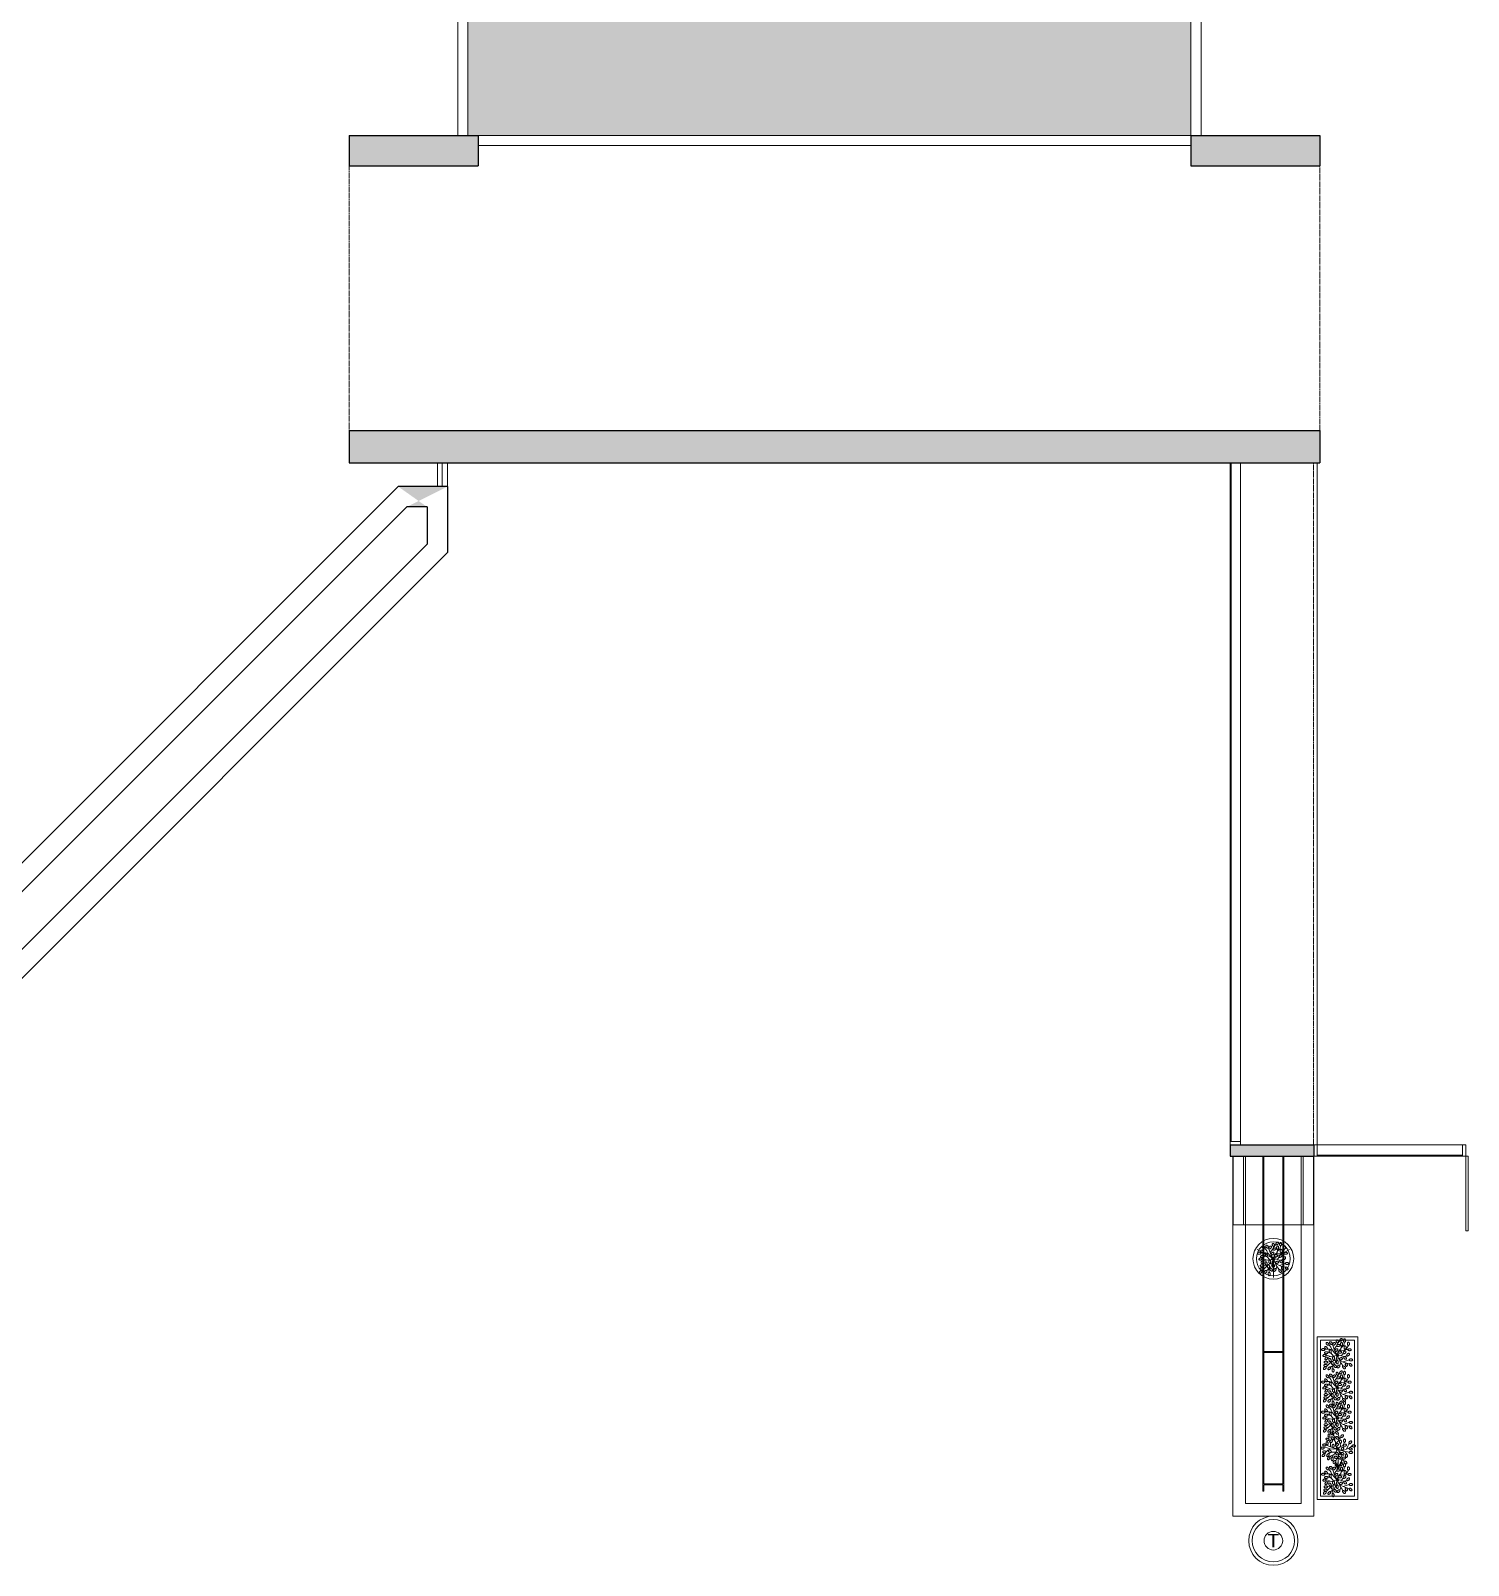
# Model space of a CAD drawing. Header units: inches. Extents: x -68 to 10561, y -2 to 2943.
# Drawn here: x 2926 to 3773, y 282 to 1186 of the extents above; entities that cross this region are included whole.
import ezdxf
from ezdxf.enums import TextEntityAlignment as Align

# ---------------------------------------------------------------- set-up
doc = ezdxf.new("R2010")
doc.units = ezdxf.units.IN
doc.header["$MEASUREMENT"] = 0
doc.linetypes.add('DASHED', pattern=[0.75, 0.5, -0.25])
doc.linetypes.add('HIDDEN', pattern=[0.375, 0.25, -0.125])
doc.layers.get('0').update_dxf_attribs({"linetype": 'CONTINUOUS', "lineweight": 5})
for name, color, linetype, lineweight in [('1_A-CLNG-SUSP', 15, 'DASHED', 5), ('1_A-DOOR-SWNG', 124, 'CONTINUOUS', 5), ('1_A-FLOR-HRAL', 35, 'CONTINUOUS', 5), ('1_A-FLOR-LEVL', 8, 'CONTINUOUS', 5), ('1_A-FLOR-OPEN', 253, 'CONTINUOUS', 5), ('1_A-GLAZ-FULL', 123, 'CONTINUOUS', 5), ('1_A-WALL-FULL', 7, 'CONTINUOUS', 25), ('1_A-WALL-HTCH', 8, 'HIDDEN', 5), ('1_A-WALL-PRHT', 8, 'CONTINUOUS', 5), ('1_L-SITE-FURN', 35, 'CONTINUOUS', 5), ('1_L-SITE-PLNT', 3, 'CONTINUOUS', 5), ('1_S-METL', 160, 'CONTINUOUS', 5)]:
    doc.layers.add(name, color=color, linetype=linetype, lineweight=lineweight)
doc.styles.get("Standard").update_dxf_attribs({"font": 'swissl.ttf', "height": 36})

# ---------------------------------------------------------------- blocks, each defined once
blk = doc.blocks.new('F_IB_TRASHB29')
for radius in [14.5, 12.5, 5.5]:
    blk.add_circle((0, 0), radius)
at = {"linetype": 'Continuous', "flags": 8}
blk.add_attdef('T', text='', height=8, dxfattribs=at).set_placement((0, 0), align=Align.MIDDLE_CENTER)
blk = doc.blocks.new('plnt1')
at = {"linetype": 'Continuous'}
for p, q in [((2.3, 21.1), (-1.1, 20.7)), ((1.5, 22.6), (0.4, 23.7)), ((1, 28.7), (0.6, 29.1)), ((3.9, 25.5), (1, 28.7)), ((3.4, 19.5), (1.5, 22.6)), ((7.3, 17.6), (3.4, 19.5)), ((7.4, 22.3), (3.9, 25.5)), ((6.5, 27), (6.6, 27.5)), ((7.2, 23.6), (6.5, 27)), ((8.1, 20.5), (7.2, 23.6)), ((8.9, 17.2), (8.1, 20.5)), ((13.1, 24), (12.1, 27)), ((12.8, 22.8), (14.2, 26.6)), ((13.5, 19.2), (12.8, 22.8)), ((13.4, 19.9), (17.3, 23.4)), ((14.9, 15.6), (13.5, 19.2)), ((14.2, 26.6), (14.7, 29.7)), ((14.7, 15.6), (17.6, 18.9)), ((17.3, 23.4), (17.8, 26.5)), ((17.6, 18.9), (20.8, 21.6)), ((17.8, 17.8), (20.9, 19.2)), ((18.3, 26.1), (18.1, 26.2)), ((20.7, 21.6), (24.1, 23.3)), ((20.8, 21.6), (21.7, 24.7)), ((20.9, 19.2), (24.1, 20.2)), ((21.7, 27.8), (21.3, 30.3)), ((21.7, 24.7), (21.7, 27.8)), ((22.2, 19.3), (25.4, 16.5)), ((24.1, 23.3), (27.3, 25.6)), ((24.1, 20.2), (28, 21.6)), ((0.4, 15.6), (0.4, 15.7)), ((3.6, 9.9), (1.5, 9)), ((5.7, 11.5), (2.5, 12.5)), ((6.8, 12.2), (3.6, 9.9)), ((5.2, 4.8), (4.6, 1.5)), ((6.6, 8.6), (5.2, 4.8)), ((8.4, 12.1), (6.6, 8.6)), ((6.7, 8.6), (7.9, 5)), ((10, 13.6), (6.8, 12.2)), ((11.6, 16.5), (7.3, 17.6)), ((7.9, 5), (9.2, 1.5)), ((11.5, 16.3), (8.3, 15.9)), ((11.5, 14.6), (8.4, 12.1)), ((14.7, 15.3), (11.5, 14.6)), ((14.7, 15.4), (11.6, 16.5)), ((14.1, 11.8), (12.6, 7.7)), ((12.6, 7.7), (14.1, 4.5)), ((13.9, 11), (17.1, 8.4)), ((14.6, 15.6), (14.1, 11.8)), ((14.6, 15.4), (17.8, 17.8)), ((14.6, 15.7), (19.1, 14.5)), ((19.1, 14.5), (20.5, 11.2)), ((19.3, 14.3), (22.2, 11.3)), ((20.5, 11.2), (20.3, 8)), ((20.3, 8), (22.8, 4.4)), ((21.4, 6.3), (21.2, 3.2)), ((22.2, 11.3), (26.1, 10.6)), ((22.8, 4.4), (26.1, 2.6)), ((23.5, 10.9), (26.4, 7.8)), ((25.4, 16.5), (29, 15.3)), ((26.4, 7.8), (30.3, 7.1)), ((29, 15.3), (31.5, 12.8))]:
    blk.add_line(p, q, dxfattribs=at)
for points in [[(-3.2, 19.4, 0.060301), (-2.4, 19.6, 0.073744), (-1.8, 19.9, 0.10686), (-1.3, 20.3, 0.153596), (-1.2, 20.7, 0.153596), (-1.4, 21.1, 0.10686), (-1.8, 21.5, 0.073744), (-2.5, 21.8, 0.060301), (-3.3, 21.8, 0.060301), (-4.1, 21.7, 0.073744), (-4.7, 21.4, 0.10686), (-5.1, 21, 0.153596), (-5.3, 20.6, 0.153596), (-5.1, 20.1, 0.10686), (-4.6, 19.7, 0.073744), (-4, 19.5, 0.060301)], [(-1.7, 24.2, 0.060301), (-1, 23.7, 0.073744), (-0.4, 23.4, 0.10686), (0.2, 23.4, 0.153596), (0.6, 23.6, 0.153596), (0.8, 24, 0.10686), (0.8, 24.6, 0.073744), (0.5, 25.2, 0.060301), (0, 25.9, 0.060301), (-0.6, 26.4, 0.073744), (-1.2, 26.7, 0.10686), (-1.9, 26.7, 0.153596), (-2.3, 26.5, 0.153596), (-2.5, 26.1, 0.10686), (-2.4, 25.5, 0.073744), (-2.2, 24.8, 0.060301)], [(-1.5, 29.6, 0.060301), (-0.9, 29.1, 0.073744), (-0.3, 28.8, 0.10686), (0.4, 28.8, 0.153596), (0.7, 29, 0.153596), (1, 29.4, 0.10686), (0.9, 30, 0.073744), (0.7, 30.6, 0.060301), (0.2, 31.3, 0.060301), (-0.5, 31.8, 0.073744), (-1.1, 32, 0.10686), (-1.7, 32, 0.153596), (-2.1, 31.8, 0.153596), (-2.3, 31.5, 0.10686), (-2.3, 30.8, 0.073744), (-2, 30.2, 0.060301)], [(0.9, 19.1, 0.060301), (0.4, 18.4, 0.073744), (0.1, 17.8, 0.10686), (0.1, 17.2, 0.153596), (0.3, 16.8, 0.153596), (0.7, 16.6, 0.10686), (1.3, 16.6, 0.073744), (2, 16.9, 0.060301), (2.6, 17.4, 0.060301), (3.1, 18, 0.073744), (3.4, 18.6, 0.10686), (3.4, 19.3, 0.153596), (3.2, 19.7, 0.153596), (2.8, 19.9, 0.10686), (2.2, 19.8, 0.073744), (1.6, 19.6, 0.060301)], [(3.8, 29.3, 0.060301), (3.8, 30.1, 0.073744), (3.6, 30.7, 0.10686), (3.3, 31.2, 0.153596), (2.9, 31.4, 0.153596), (2.4, 31.4, 0.10686), (2, 31, 0.073744), (1.6, 30.4, 0.060301), (1.4, 29.6, 0.060301), (1.4, 28.8, 0.073744), (1.6, 28.1, 0.10686), (1.9, 27.6, 0.153596), (2.3, 27.4, 0.153596), (2.8, 27.5, 0.10686), (3.3, 27.9, 0.073744), (3.6, 28.5, 0.060301)], [(5.6, 20.3, 0.060301), (6.4, 20.4, 0.073744), (7, 20.7, 0.10686), (7.5, 21.1, 0.153596), (7.6, 21.5, 0.153596), (7.5, 21.9, 0.10686), (7, 22.3, 0.073744), (6.4, 22.6, 0.060301), (5.6, 22.7, 0.060301), (4.8, 22.6, 0.073744), (4.2, 22.3, 0.10686), (3.7, 21.9, 0.153596), (3.6, 21.5, 0.153596), (3.7, 21.1, 0.10686), (4.2, 20.7, 0.073744), (4.8, 20.4, 0.060301)], [(5.2, 29.2, 0.060301), (5.3, 28.4, 0.073744), (5.5, 27.7, 0.10686), (6, 27.3, 0.153596), (6.4, 27.2, 0.153596), (6.8, 27.3, 0.10686), (7.2, 27.7, 0.073744), (7.5, 28.4, 0.060301), (7.6, 29.2, 0.060301), (7.5, 30, 0.073744), (7.2, 30.6, 0.10686), (6.8, 31.1, 0.153596), (6.4, 31.2, 0.153596), (6, 31.1, 0.10686), (5.5, 30.6, 0.073744), (5.3, 30, 0.060301)], [(9.5, 23.1, 0.060301), (10.2, 23.5, 0.073744), (10.7, 23.9, 0.10686), (10.9, 24.5, 0.153596), (10.9, 25, 0.153596), (10.6, 25.3, 0.10686), (10, 25.5, 0.073744), (9.3, 25.5, 0.060301), (8.6, 25.3, 0.060301), (7.8, 24.8, 0.073744), (7.4, 24.4, 0.10686), (7.1, 23.8, 0.153596), (7.2, 23.4, 0.153596), (7.5, 23, 0.10686), (8.1, 22.8, 0.073744), (8.7, 22.8, 0.060301)], [(11.2, 18.8, 0.060301), (12, 18.9, 0.073744), (12.6, 19.1, 0.10686), (13, 19.6, 0.153596), (13.2, 20, 0.153596), (13, 20.4, 0.10686), (12.6, 20.8, 0.073744), (12, 21.1, 0.060301), (11.1, 21.2, 0.060301), (10.3, 21.1, 0.073744), (9.7, 20.8, 0.10686), (9.3, 20.4, 0.153596), (9.1, 19.9, 0.153596), (9.3, 19.5, 0.10686), (9.7, 19.1, 0.073744), (10.4, 18.9, 0.060301)], [(10, 27.7, 0.060301), (10.6, 27.2, 0.073744), (11.2, 26.9, 0.10686), (11.9, 26.9, 0.153596), (12.2, 27.1, 0.153596), (12.5, 27.5, 0.10686), (12.4, 28.1, 0.073744), (12.2, 28.7, 0.060301), (11.7, 29.4, 0.060301), (11, 29.9, 0.073744), (10.4, 30.1, 0.10686), (9.8, 30.2, 0.153596), (9.4, 30, 0.153596), (9.2, 29.6, 0.10686), (9.2, 28.9, 0.073744), (9.5, 28.3, 0.060301)], [(13.2, 30.3, 0.060301), (13.6, 29.6, 0.073744), (14, 29.1, 0.10686), (14.6, 28.8, 0.153596), (15, 28.8, 0.153596), (15.4, 29, 0.10686), (15.6, 29.6, 0.073744), (15.7, 30.3, 0.060301), (15.5, 31.1, 0.060301), (15.2, 31.8, 0.073744), (14.7, 32.3, 0.10686), (14.2, 32.6, 0.153596), (13.7, 32.6, 0.153596), (13.4, 32.3, 0.10686), (13.1, 31.8, 0.073744), (13.1, 31.1, 0.060301)], [(16.3, 28.6, 0.060301), (16.5, 27.8, 0.073744), (16.8, 27.2, 0.10686), (17.3, 26.7, 0.153596), (17.7, 26.6, 0.153596), (18.1, 26.8, 0.10686), (18.5, 27.3, 0.073744), (18.7, 27.9, 0.060301), (18.7, 28.8, 0.060301), (18.5, 29.6, 0.073744), (18.2, 30.2, 0.10686), (17.8, 30.6, 0.153596), (17.3, 30.7, 0.153596), (16.9, 30.5, 0.10686), (16.5, 30, 0.073744), (16.3, 29.4, 0.060301)], [(18.9, 25.1, 0.060301), (18.2, 24.8, 0.073744), (17.6, 24.4, 0.10686), (17.2, 23.9, 0.153596), (17.2, 23.5, 0.153596), (17.4, 23.1, 0.10686), (18, 22.8, 0.073744), (18.6, 22.7, 0.060301), (19.4, 22.7, 0.060301), (20.2, 23, 0.073744), (20.8, 23.4, 0.10686), (21.1, 23.9, 0.153596), (21.2, 24.3, 0.153596), (20.9, 24.7, 0.10686), (20.4, 25, 0.073744), (19.7, 25.2, 0.060301)], [(19.8, 15.9, 0.060301), (20.5, 15.4, 0.073744), (21.1, 15.1, 0.10686), (21.7, 15.1, 0.153596), (22.1, 15.3, 0.153596), (22.3, 15.7, 0.10686), (22.3, 16.3, 0.073744), (22, 16.9, 0.060301), (21.5, 17.6, 0.060301), (20.9, 18.1, 0.073744), (20.3, 18.3, 0.10686), (19.6, 18.4, 0.153596), (19.2, 18.2, 0.153596), (19, 17.8, 0.10686), (19.1, 17.1, 0.073744), (19.3, 16.5, 0.060301)], [(20, 32.4, 0.060301), (20.1, 31.5, 0.073744), (20.3, 30.9, 0.10686), (20.8, 30.5, 0.153596), (21.2, 30.3, 0.153596), (21.6, 30.5, 0.10686), (22, 30.9, 0.073744), (22.3, 31.5, 0.060301), (22.4, 32.4, 0.060301), (22.3, 33.2, 0.073744), (22, 33.8, 0.10686), (21.6, 34.2, 0.153596), (21.2, 34.4, 0.153596), (20.8, 34.2, 0.10686), (20.3, 33.8, 0.073744), (20.1, 33.2, 0.060301)], [(22.4, 29.8, 0.060301), (21.9, 29.1, 0.073744), (21.6, 28.5, 0.10686), (21.6, 27.9, 0.153596), (21.8, 27.5, 0.153596), (22.2, 27.3, 0.10686), (22.8, 27.3, 0.073744), (23.5, 27.6, 0.060301), (24.1, 28.1, 0.060301), (24.6, 28.7, 0.073744), (24.9, 29.3, 0.10686), (24.9, 29.9, 0.153596), (24.7, 30.3, 0.153596), (24.3, 30.5, 0.10686), (23.7, 30.5, 0.073744), (23.1, 30.3, 0.060301)], [(27.1, 28, 0.060301), (26.6, 27.3, 0.073744), (26.3, 26.7, 0.10686), (26.3, 26.1, 0.153596), (26.5, 25.7, 0.153596), (26.9, 25.5, 0.10686), (27.5, 25.5, 0.073744), (28.2, 25.8, 0.060301), (28.8, 26.3, 0.060301), (29.3, 26.9, 0.073744), (29.6, 27.5, 0.10686), (29.6, 28.2, 0.153596), (29.4, 28.6, 0.153596), (29, 28.8, 0.10686), (28.4, 28.8, 0.073744), (27.8, 28.5, 0.060301)], [(27.1, 18.6, 0.060301), (27.8, 18.1, 0.073744), (28.4, 17.8, 0.10686), (29, 17.8, 0.153596), (29.4, 18, 0.153596), (29.6, 18.4, 0.10686), (29.6, 19, 0.073744), (29.3, 19.6, 0.060301), (28.8, 20.3, 0.060301), (28.2, 20.8, 0.073744), (27.6, 21, 0.10686), (26.9, 21.1, 0.153596), (26.5, 20.9, 0.153596), (26.3, 20.5, 0.10686), (26.4, 19.8, 0.073744), (26.6, 19.2, 0.060301)], [(28, 23.9, 0.060301), (27.5, 23.3, 0.073744), (27.2, 22.6, 0.10686), (27.2, 22, 0.153596), (27.4, 21.6, 0.153596), (27.8, 21.4, 0.10686), (28.4, 21.4, 0.073744), (29.1, 21.7, 0.060301), (29.7, 22.2, 0.060301), (30.2, 22.8, 0.073744), (30.5, 23.5, 0.10686), (30.5, 24.1, 0.153596), (30.3, 24.5, 0.153596), (29.9, 24.7, 0.10686), (29.3, 24.7, 0.073744), (28.7, 24.4, 0.060301)], [(-0.6, 8.5, 0.060301), (-1.1, 7.9, 0.073744), (-1.4, 7.2, 0.10686), (-1.4, 6.6, 0.153596), (-1.2, 6.2, 0.153596), (-0.8, 6, 0.10686), (-0.2, 6, 0.073744), (0.5, 6.3, 0.060301), (1.1, 6.8, 0.060301), (1.6, 7.5, 0.073744), (1.9, 8.1, 0.10686), (1.9, 8.7, 0.153596), (1.7, 9.1, 0.153596), (1.3, 9.3, 0.10686), (0.7, 9.3, 0.073744), (0.1, 9, 0.060301)], [(0.5, 13.3, 0.060301), (1.2, 12.8, 0.073744), (1.8, 12.6, 0.10686), (2.4, 12.5, 0.153596), (2.8, 12.7, 0.153596), (3, 13.1, 0.10686), (3, 13.8, 0.073744), (2.7, 14.4, 0.060301), (2.2, 15, 0.060301), (1.6, 15.5, 0.073744), (1, 15.8, 0.10686), (0.3, 15.8, 0.153596), (-0.1, 15.6, 0.153596), (-0.3, 15.2, 0.10686), (-0.2, 14.6, 0.073744), (0, 14, 0.060301)], [(3.8, 3.8, 0.060301), (4.5, 4.1, 0.073744), (5.1, 4.5, 0.10686), (5.4, 5, 0.153596), (5.4, 5.5, 0.153596), (5.2, 5.8, 0.10686), (4.6, 6.1, 0.073744), (3.9, 6.2, 0.060301), (3.1, 6.1, 0.060301), (2.4, 5.8, 0.073744), (1.8, 5.4, 0.10686), (1.5, 4.8, 0.153596), (1.5, 4.4, 0.153596), (1.7, 4, 0.10686), (2.3, 3.7, 0.073744), (3, 3.7, 0.060301)], [(2.4, 0.8, 0.060301), (1.9, 0.1, 0.073744), (1.6, -0.5, 0.10686), (1.6, -1.1, 0.153596), (1.8, -1.5, 0.153596), (2.2, -1.7, 0.10686), (2.8, -1.7, 0.073744), (3.5, -1.4, 0.060301), (4.1, -0.9, 0.060301), (4.6, -0.3, 0.073744), (4.9, 0.3, 0.10686), (4.9, 0.9, 0.153596), (4.7, 1.3, 0.153596), (4.3, 1.5, 0.10686), (3.7, 1.5, 0.073744), (3.1, 1.3, 0.060301)], [(6.4, 14.4, 0.060301), (7.2, 14.5, 0.073744), (7.8, 14.8, 0.10686), (8.2, 15.2, 0.153596), (8.4, 15.6, 0.153596), (8.2, 16.1, 0.10686), (7.8, 16.5, 0.073744), (7.2, 16.7, 0.060301), (6.4, 16.8, 0.060301), (5.5, 16.7, 0.073744), (4.9, 16.5, 0.10686), (4.5, 16.1, 0.153596), (4.3, 15.6, 0.153596), (4.5, 15.2, 0.10686), (4.9, 14.8, 0.073744), (5.5, 14.5, 0.060301)], [(7.9, -0.4, 0.060301), (8, -1.2, 0.073744), (8.2, -1.9, 0.10686), (8.7, -2.3, 0.153596), (9.1, -2.5, 0.153596), (9.5, -2.3, 0.10686), (9.9, -1.9, 0.073744), (10.2, -1.2, 0.060301), (10.3, -0.4, 0.060301), (10.2, 0.4, 0.073744), (9.9, 1, 0.10686), (9.5, 1.5, 0.153596), (9.1, 1.6, 0.153596), (8.7, 1.5, 0.10686), (8.2, 1, 0.073744), (8, 0.4, 0.060301)], [(9.3, 11, 0.060301), (9.6, 10.3, 0.073744), (10, 9.8, 0.10686), (10.6, 9.4, 0.153596), (11, 9.4, 0.153596), (11.4, 9.6, 0.10686), (11.7, 10.2, 0.073744), (11.8, 10.9, 0.060301), (11.6, 11.7, 0.060301), (11.3, 12.4, 0.073744), (10.9, 13, 0.10686), (10.4, 13.3, 0.153596), (9.9, 13.3, 0.153596), (9.6, 13.1, 0.10686), (9.3, 12.5, 0.073744), (9.2, 11.9, 0.060301)], [(10.6, 7.3, 0.060301), (10.1, 6.6, 0.073744), (9.8, 6, 0.10686), (9.8, 5.4, 0.153596), (10, 5, 0.153596), (10.4, 4.8, 0.10686), (11, 4.8, 0.073744), (11.6, 5.1, 0.060301), (12.3, 5.6, 0.060301), (12.8, 6.2, 0.073744), (13, 6.9, 0.10686), (13, 7.5, 0.153596), (12.8, 7.9, 0.153596), (12.4, 8.1, 0.10686), (11.8, 8.1, 0.073744), (11.2, 7.8, 0.060301)], [(14.4, 2, 0.060301), (15.1, 1.5, 0.073744), (15.7, 1.3, 0.10686), (16.3, 1.2, 0.153596), (16.7, 1.4, 0.153596), (16.9, 1.8, 0.10686), (16.9, 2.5, 0.073744), (16.6, 3.1, 0.060301), (16.1, 3.7, 0.060301), (15.5, 4.2, 0.073744), (14.9, 4.5, 0.10686), (14.2, 4.5, 0.153596), (13.8, 4.3, 0.153596), (13.6, 3.9, 0.10686), (13.7, 3.3, 0.073744), (13.9, 2.7, 0.060301)], [(17.1, 6.2, 0.060301), (17.8, 5.7, 0.073744), (18.4, 5.5, 0.10686), (19, 5.5, 0.153596), (19.4, 5.7, 0.153596), (19.6, 6, 0.10686), (19.6, 6.7, 0.073744), (19.3, 7.3, 0.060301), (18.8, 7.9, 0.060301), (18.2, 8.4, 0.073744), (17.6, 8.7, 0.10686), (16.9, 8.7, 0.153596), (16.5, 8.5, 0.153596), (16.3, 8.1, 0.10686), (16.4, 7.5, 0.073744), (16.6, 6.9, 0.060301)], [(17, 12.6, 0.060301), (17.1, 11.8, 0.073744), (17.3, 11.2, 0.10686), (17.7, 10.7, 0.153596), (18.2, 10.6, 0.153596), (18.6, 10.7, 0.10686), (19, 11.1, 0.073744), (19.3, 11.8, 0.060301), (19.4, 12.6, 0.060301), (19.3, 13.4, 0.073744), (19.1, 14, 0.10686), (18.7, 14.5, 0.153596), (18.2, 14.6, 0.153596), (17.8, 14.5, 0.10686), (17.4, 14, 0.073744), (17.1, 13.4, 0.060301)], [(19.9, 1.1, 0.060301), (20, 0.3, 0.073744), (20.2, -0.3, 0.10686), (20.7, -0.8, 0.153596), (21.1, -0.9, 0.153596), (21.5, -0.8, 0.10686), (21.9, -0.3, 0.073744), (22.2, 0.3, 0.060301), (22.3, 1.1, 0.060301), (22.2, 1.9, 0.073744), (21.9, 2.5, 0.10686), (21.5, 3, 0.153596), (21.1, 3.1, 0.153596), (20.7, 3, 0.10686), (20.2, 2.5, 0.073744), (20, 1.9, 0.060301)], [(23.8, 5.2, 0.060301), (24.6, 5.3, 0.073744), (25.2, 5.6, 0.10686), (25.6, 6, 0.153596), (25.8, 6.4, 0.153596), (25.6, 6.8, 0.10686), (25.2, 7.3, 0.073744), (24.6, 7.5, 0.060301), (23.8, 7.6, 0.060301), (22.9, 7.5, 0.073744), (22.3, 7.3, 0.10686), (21.9, 6.8, 0.153596), (21.7, 6.4, 0.153596), (21.9, 6, 0.10686), (22.3, 5.6, 0.073744), (22.9, 5.3, 0.060301)], [(27.3, 14.5, 0.060301), (27.1, 15.3, 0.073744), (26.7, 15.9, 0.10686), (26.2, 16.2, 0.153596), (25.7, 16.3, 0.153596), (25.3, 16, 0.10686), (25, 15.5, 0.073744), (24.9, 14.8, 0.060301), (25, 14, 0.060301), (25.2, 13.3, 0.073744), (25.6, 12.7, 0.10686), (26.1, 12.3, 0.153596), (26.6, 12.3, 0.153596), (26.9, 12.5, 0.10686), (27.3, 13.1, 0.073744), (27.4, 13.7, 0.060301)], [(27.7, 9.4, 0.060301), (28.5, 9.5, 0.073744), (29.1, 9.8, 0.10686), (29.6, 10.2, 0.153596), (29.7, 10.6, 0.153596), (29.6, 11.1, 0.10686), (29.1, 11.5, 0.073744), (28.5, 11.7, 0.060301), (27.7, 11.8, 0.060301), (26.9, 11.7, 0.073744), (26.3, 11.5, 0.10686), (25.8, 11.1, 0.153596), (25.7, 10.6, 0.153596), (25.8, 10.2, 0.10686), (26.3, 9.8, 0.073744), (26.9, 9.5, 0.060301)], [(28.1, 1.3, 0.060301), (28.9, 1.4, 0.073744), (29.5, 1.7, 0.10686), (29.9, 2.1, 0.153596), (30.1, 2.5, 0.153596), (29.9, 2.9, 0.10686), (29.5, 3.4, 0.073744), (28.9, 3.6, 0.060301), (28.1, 3.7, 0.060301), (27.2, 3.6, 0.073744), (26.6, 3.4, 0.10686), (26.2, 2.9, 0.153596), (26, 2.5, 0.153596), (26.2, 2.1, 0.10686), (26.6, 1.7, 0.073744), (27.2, 1.4, 0.060301)], [(30.4, 16.7, 0.060301), (29.7, 16.3, 0.073744), (29.2, 15.8, 0.10686), (29, 15.3, 0.153596), (29, 14.8, 0.153596), (29.3, 14.5, 0.10686), (29.8, 14.3, 0.073744), (30.5, 14.3, 0.060301), (31.3, 14.5, 0.060301), (32, 14.8, 0.073744), (32.5, 15.3, 0.10686), (32.8, 15.9, 0.153596), (32.8, 16.3, 0.153596), (32.5, 16.7, 0.10686), (31.9, 16.9, 0.073744), (31.2, 16.9, 0.060301)], [(31.9, 6, 0.060301), (32.7, 6, 0.073744), (33.3, 6.3, 0.10686), (33.8, 6.7, 0.153596), (33.9, 7.2, 0.153596), (33.8, 7.6, 0.10686), (33.3, 8, 0.073744), (32.7, 8.3, 0.060301), (31.9, 8.4, 0.060301), (31.1, 8.3, 0.073744), (30.5, 8, 0.10686), (30, 7.6, 0.153596), (29.9, 7.2, 0.153596), (30, 6.7, 0.10686), (30.5, 6.3, 0.073744), (31.1, 6, 0.060301)], [(31.8, 10.5, 0.060301), (32.5, 9.9, 0.073744), (33.1, 9.7, 0.10686), (33.7, 9.7, 0.153596), (34.1, 9.9, 0.153596), (34.3, 10.3, 0.10686), (34.3, 10.9, 0.073744), (34, 11.5, 0.060301), (33.5, 12.1, 0.060301), (32.9, 12.7, 0.073744), (32.3, 12.9, 0.10686), (31.6, 12.9, 0.153596), (31.2, 12.7, 0.153596), (31, 12.3, 0.10686), (31.1, 11.7, 0.073744), (31.3, 11.1, 0.060301)]]:
    blk.add_lwpolyline(points, format="xyb", close=True, dxfattribs=at)
blk.add_circle((14.6, 15.4), 1.55, dxfattribs=at)
blk = doc.blocks.new('F_IB_PLNTR2496')
for p, q in [((-48, 12), (48, 12)), ((-48, -12), (-48, 12)), ((-46, 10), (46, 10)), ((-46, -10), (-46, 10)), ((46, -10), (46, 10)), ((48, -12), (48, 12)), ((-48, -12), (48, -12)), ((-46, -10), (46, -10))]:
    blk.add_line(p, q)
blk = doc.blocks.new('F_IB_PLNTR24rh')
for p, q in [((-0.87, 0.5), (-9.53, 5.5)), ((0.87, 0.5), (9.53, 5.5)), ((0, -1), (0, -11))]:
    blk.add_line(p, q)
for radius in [12, 10, 1]:
    blk.add_circle((0, 0), radius)

msp = doc.modelspace()

# ---------------------------------------------------------------- hatches: boundary and pattern name
at = {"layer": '1_A-FLOR-OPEN'}
h = msp.add_hatch(color=256, dxfattribs=at)
edge = h.paths.add_edge_path()
edge.add_line((3609.87, 1588.23), (3484.14, 1588.23))
edge.add_arc((3484.14, 1510.23), 78, 90, 270)
edge.add_line((3484.14, 1432.23), (3564.07, 1432.23))
edge.add_line((3564.07, 1432.23), (3532.8, 1504.23))
edge.add_line((3532.8, 1504.23), (3484.14, 1504.23))
edge.add_arc((3484.14, 1510.23), 6, 90, 270, ccw=False)
edge.add_line((3484.14, 1516.23), (3609.87, 1516.23))
edge.add_line((3609.87, 1516.23), (3609.87, 1124.51))
edge.add_line((3609.87, 1124.51), (3183.87, 1124.51))
edge.add_line((3183.87, 1124.51), (3183.87, 1642.51))
edge.add_line((3183.87, 1642.51), (3609.87, 1642.51))
edge.add_line((3609.87, 1642.51), (3609.87, 1588.23))
at = {"layer": '1_A-WALL-HTCH'}
h = msp.add_hatch(color=256, dxfattribs=at)
h.paths.add_polyline_path([(3113.11, 1660.51), (3189.87, 1660.51), (3189.87, 1642.51), (3113.11, 1642.51)])
h.paths.add_polyline_path([(3609.87, 1660.51), (3685.87, 1660.51), (3685.87, 1642.51), (3609.87, 1642.51)])
h.paths.add_polyline_path([(3609.87, 1124.51), (3685.87, 1124.51), (3685.87, 1106.51), (3609.87, 1106.51)])
h.paths.add_polyline_path([(3113.87, 1106.51), (3189.87, 1106.51), (3189.87, 1124.51), (3113.87, 1124.51)])
h.paths.add_polyline_path([(3113.87, 950.51), (3685.87, 950.51), (3685.87, 931.51), (3171.87, 931.51), (3113.87, 931.51)])
edge = h.paths.add_edge_path()
edge.add_line((3171.87, 917.51), (3142.87, 917.51))
edge.add_line((3159.87, 905.51), (3147.84, 905.51))
at = {"layer": '1_A-WALL-HTCH', "linetype": 'ByBlock'}
msp.add_hatch(color=256, dxfattribs=at).paths.add_polyline_path([(3633.12, 529.45), (3633.12, 522.95), (3682.37, 522.95), (3682.37, 529.45)])

# ---------------------------------------------------------------- linework, layer by layer
at = {"layer": '1_A-CLNG-SUSP'}
for p, q in [((3113.87, 1106.51), (3113.87, 950.51)), ((3685.87, 950.51), (3685.87, 1106.51)), ((3682.12, 529.45), (3682.12, 931.51))]:
    msp.add_line(p, q, dxfattribs=at)
at = {"layer": '1_A-DOOR-SWNG'}
for p, q in [((3771.87, 478.95), (3771.87, 522.95)), ((3771.87, 522.95), (3773.37, 522.95)), ((3773.37, 478.95), (3773.37, 522.95)), ((3771.87, 478.95), (3773.37, 478.95))]:
    msp.add_line(p, q, dxfattribs=at)
at = {"layer": '1_A-FLOR-HRAL'}
for p, q in [((3177.87, 1124.51), (3177.87, 1642.51)), ((3183.87, 1124.51), (3183.87, 1642.51)), ((3609.87, 1519.23), (3609.87, 1124.51)), ((3615.87, 1519.23), (3615.87, 1124.51)), ((3609.87, 1124.51), (3189.87, 1124.51)), ((3609.87, 1118.51), (3189.87, 1118.51))]:
    msp.add_line(p, q, dxfattribs=at)
at = {"layer": '1_A-FLOR-LEVL'}
msp.add_line((3684.37, 931.51), (3684.37, 529.45), dxfattribs=at)
at = {"layer": '1_A-GLAZ-FULL'}
for p, q in [((3165.87, 931.51), (3165.87, 917.51)), ((3168.71, 917.51), (3168.71, 931.51)), ((3171.87, 931.51), (3171.87, 917.51)), ((3633.12, 529.45), (3633.12, 931.51)), ((3633.62, 531.45), (3633.62, 931.51)), ((3639.12, 529.45), (3639.12, 931.51)), ((3633.12, 531.45), (3639.12, 531.45)), ((3682.37, 529.45), (3684.37, 529.45)), ((3682.37, 529.45), (3682.37, 522.95)), ((3682.37, 529.45), (3771.87, 529.45)), ((3684.37, 529.45), (3684.37, 522.95)), ((3769.87, 529.45), (3771.87, 529.45)), ((3769.87, 529.45), (3769.87, 522.95)), ((3771.87, 529.45), (3771.87, 522.95)), ((3682.37, 522.95), (3684.37, 522.95)), ((3682.37, 522.95), (3771.87, 522.95)), ((3684.37, 523.45), (3769.87, 523.45)), ((3769.87, 522.95), (3771.87, 522.95))]:
    msp.add_line(p, q, dxfattribs=at)
at = {"layer": '1_A-WALL-FULL'}
for p, q in [((3113.87, 1124.51), (3113.87, 1106.51)), ((3113.87, 1124.51), (3189.87, 1124.51)), ((3189.87, 1124.51), (3189.87, 1106.51)), ((3609.87, 1124.51), (3609.87, 1106.51)), ((3609.87, 1124.51), (3685.87, 1124.51)), ((3685.87, 1124.51), (3685.87, 1106.51)), ((3113.87, 1106.51), (3189.87, 1106.51)), ((3609.87, 1106.51), (3685.87, 1106.51)), ((3113.87, 950.51), (3113.87, 931.51)), ((3113.87, 950.51), (3685.87, 950.51)), ((3685.87, 950.51), (3685.87, 931.51)), ((3113.87, 931.51), (3171.87, 931.51)), ((3171.87, 931.51), (3685.87, 931.51)), ((3142.87, 917.51), (2744.06, 518.7)), ((3171.87, 917.51), (3142.87, 917.51)), ((3171.87, 917.51), (3171.87, 878.63)), ((3147.84, 905.51), (2749.03, 506.7)), ((3159.87, 905.51), (3147.84, 905.51)), ((3159.87, 905.51), (3159.87, 883.6)), ((3159.87, 883.6), (2758.97, 482.7)), ((3171.87, 878.63), (2763.94, 470.7)), ((3633.12, 529.45), (3633.12, 522.95)), ((3633.12, 529.45), (3682.37, 529.45)), ((3682.37, 529.45), (3682.37, 522.95)), ((3633.12, 522.95), (3682.37, 522.95))]:
    msp.add_line(p, q, dxfattribs=at)
at = {"layer": '1_A-WALL-PRHT'}
for p, q in [((3634.62, 522.95), (3634.62, 310.7)), ((3642.12, 522.95), (3642.12, 318.2)), ((3674.87, 522.95), (3674.87, 318.2)), ((3682.37, 522.95), (3682.37, 310.7)), ((3642.12, 318.2), (3674.87, 318.2)), ((3634.62, 310.7), (3682.37, 310.7))]:
    msp.add_line(p, q, dxfattribs=at)
at = {"layer": '1_S-METL'}
for p, q in [((3634.87, 522.95), (3634.87, 482.45)), ((3640.87, 522.95), (3640.87, 482.45)), ((3652.37, 522.95), (3652.37, 325.45)), ((3652.87, 522.95), (3652.87, 329.7)), ((3664.12, 522.95), (3664.12, 329.7)), ((3664.62, 522.95), (3664.62, 325.45)), ((3676.12, 482.45), (3676.12, 522.95)), ((3682.12, 482.45), (3682.12, 522.95)), ((3634.87, 482.45), (3682.12, 482.45)), ((3652.87, 411.45), (3652.37, 411.45)), ((3652.87, 407.7), (3652.87, 411.45)), ((3664.12, 407.7), (3652.87, 407.7)), ((3664.12, 407.2), (3652.87, 407.2)), ((3664.62, 411.45), (3664.12, 411.45)), ((3664.12, 407.7), (3664.12, 411.45)), ((3652.87, 403.45), (3652.37, 403.45)), ((3664.62, 403.45), (3664.12, 403.45)), ((3652.87, 333.45), (3652.37, 333.45)), ((3664.12, 329.7), (3652.87, 329.7)), ((3664.12, 329.2), (3652.87, 329.2)), ((3652.87, 329.2), (3652.87, 325.45)), ((3664.62, 333.45), (3664.12, 333.45)), ((3664.12, 329.2), (3664.12, 325.45)), ((3652.87, 325.45), (3652.37, 325.45)), ((3664.62, 325.45), (3664.12, 325.45))]:
    msp.add_line(p, q, dxfattribs=at)

# ---------------------------------------------------------------- block references
at = {"layer": '1_L-SITE-FURN'}
msp.add_blockref('F_IB_PLNTR24rh', (3658.49, 462.4), dxfattribs=at)
at = {"layer": '1_L-SITE-FURN', "rotation": 90}
msp.add_blockref('F_IB_PLNTR2496', (3696.37, 368.45), dxfattribs=at)
at = {"layer": '1_L-SITE-FURN'}
ref = msp.add_blockref('F_IB_TRASHB29', (3658.49, 296.2), dxfattribs=at)
ref.add_attrib('T', 'T', dxfattribs={"layer": '0', "linetype": 'Continuous', "height": 8}).set_placement((3658.49, 296.2), align=Align.MIDDLE_CENTER)
at = {"layer": '1_L-SITE-PLNT', "yscale": 0.5, "zscale": 0.5}
for p, xscale, rotation in [((3666.33, 455.07), 0.5, 90), ((3703.98, 398.23), 0.5, 90), ((3703.98, 379.12), 0.5, 90), ((3703.98, 361.4), 0.5, 90), ((3706.95, 350.89), 0.4999999999999999, 136.0084683703767), ((3703.98, 324.76), 0.5, 90)]:
    msp.add_blockref('plnt1', p, dxfattribs=dict(at, xscale=xscale, rotation=rotation))

doc.saveas('drawing.dxf')
